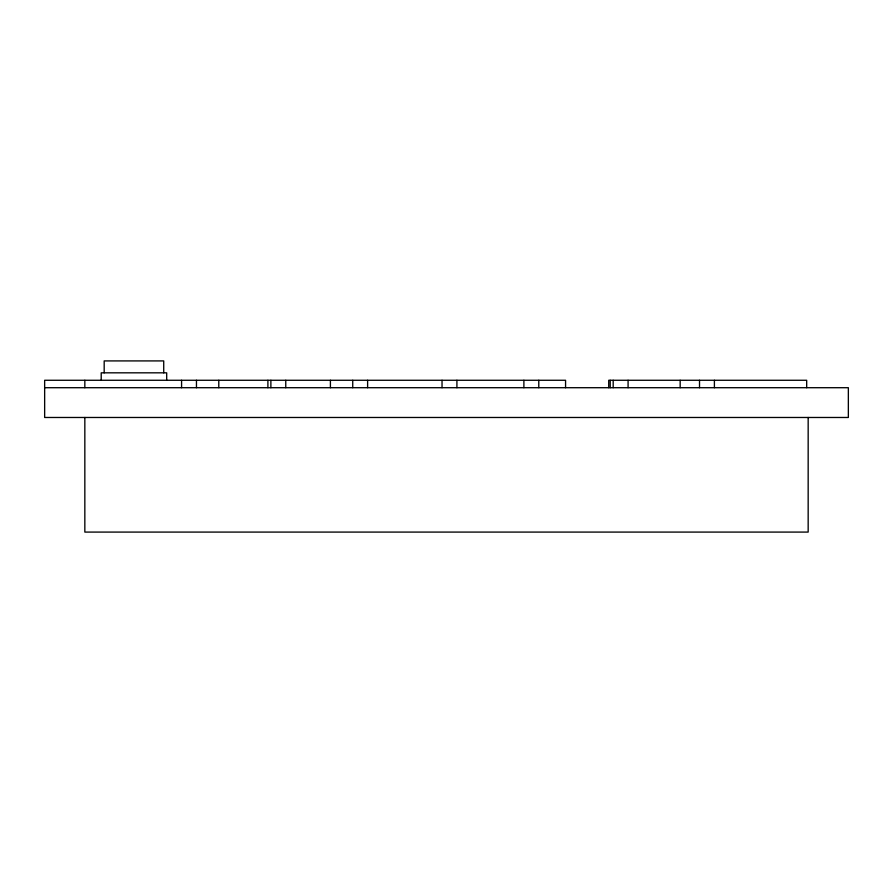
<?xml version="1.0" encoding="UTF-8"?>
<svg xmlns="http://www.w3.org/2000/svg" width="893" height="893" viewBox="0 0 893 893"><rect width="100%" height="100%" fill="white"/><g stroke="black" fill="none" stroke-linecap="round" stroke-linejoin="round"><path stroke-width="1.34" d="M44.65 387.707L848.35 387.707L848.35 417.477L44.65 417.477L44.65 380.273L565.57 380.273L565.57 387.707M808.165 417.477L808.165 532.083L84.835 532.083L84.835 417.477M806.68 387.707L806.68 380.273L608.725 380.273L608.725 387.707M714.4 380.273L714.4 387.707M699.52 380.273L699.52 387.707M680.165 380.273L680.165 387.707M628.08 380.273L628.08 387.707M613.19 380.273L613.19 387.707M610.22 380.273L610.22 387.707M538.78 380.273L538.78 387.707M523.89 380.273L523.89 387.707M456.915 380.273L456.915 387.707M442.035 380.273L442.035 387.707M367.615 380.273L367.615 387.707M352.735 380.273L352.735 387.707M330.41 380.273L330.41 387.707M285.76 380.273L285.76 387.707M270.88 380.273L270.88 387.707M267.9 380.273L267.9 387.707M218.785 380.273L218.785 387.707M196.46 380.273L196.46 387.707M181.58 380.273L181.58 387.707M166.69 380.273L166.69 372.827L101.21 372.827L101.21 380.273M163.72 372.827L163.72 360.917L104.18 360.917L104.18 372.827M84.835 380.273L84.835 387.707"/></g></svg>
